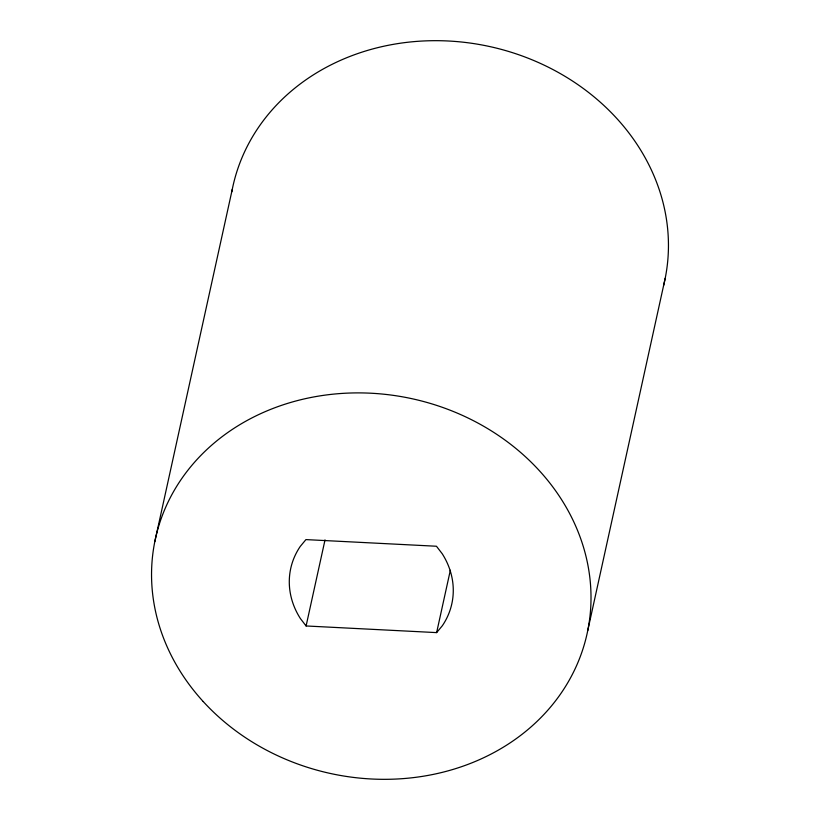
<?xml version="1.0" encoding="UTF-8"?>
<svg xmlns="http://www.w3.org/2000/svg" width="820" height="820" viewBox="0 0 820 820"><rect width="100%" height="100%" fill="white"/><g stroke="black" fill="none" stroke-linecap="round" stroke-linejoin="round"><path stroke-width="1.23" d="M154.826 541.6L232.265 189.389M306.096 625.967L300.345 618.485A82.461 71.555 12.4 0 1 300.202 546.509L305.932 539.601L436.455 546.243L442.216 553.736A82.461 71.555 12.4 0 1 442.359 625.711L436.63 632.609L306.096 625.967L325.027 539.888M436.63 632.609L450.344 570.238M587.735 630.611L665.174 278.4M231.793 191.808A220.99 191.767 12.4 0 1 489.294 46.463A220.99 191.767 12.4 0 1 663.554 285.637M203.196 701.53A220.99 191.767 12.4 0 0 577.885 662.591A220.99 191.767 12.4 0 0 332.756 394.205A220.99 191.767 12.4 0 0 203.196 701.53"/></g></svg>
